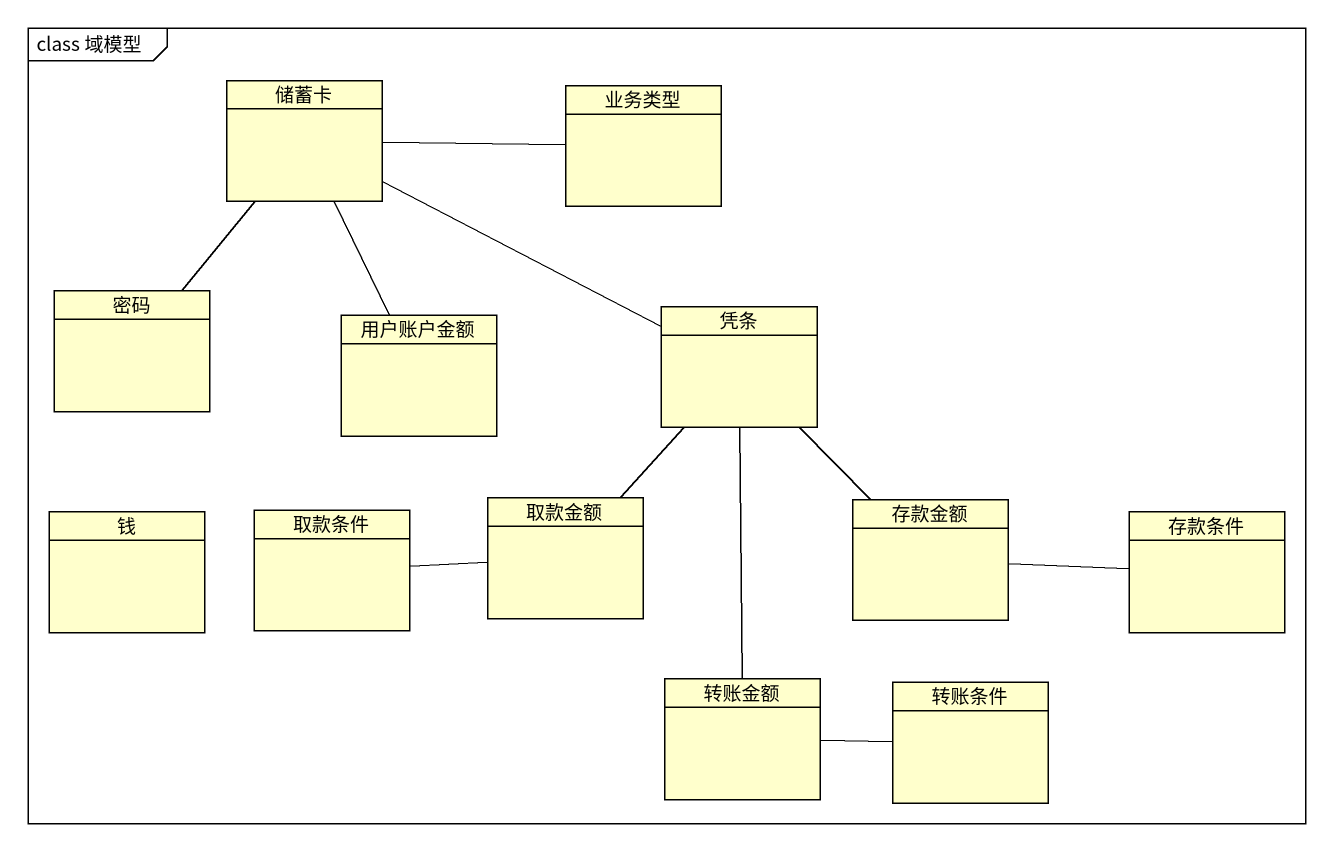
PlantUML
@startuml
mainframe class 域模型
hide circle
hide empty members
class 储蓄卡
class 业务类型
class 密码
class 用户账户金额
class 凭条
class 钱
class 取款条件
class 取款金额
class 存款金额
class 存款条件
class 转账金额
class 转账条件
储蓄卡 -right- 业务类型
储蓄卡 -- 密码
储蓄卡 -- 用户账户金额
储蓄卡 -right- 凭条
凭条 -- 取款金额
凭条 -- 存款金额
凭条 -- 转账金额
取款金额 -left- 取款条件
存款金额 -right- 存款条件
转账金额 -right- 转账条件
@enduml
